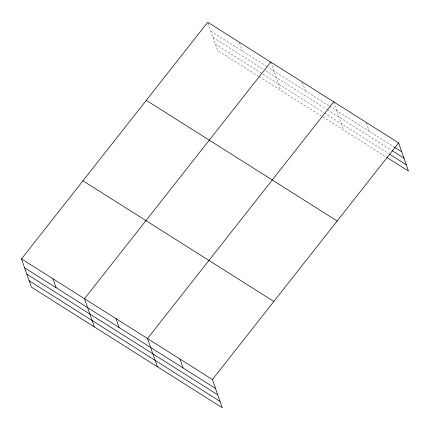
<?xml version="1.0" encoding="UTF-8"?>
<svg xmlns="http://www.w3.org/2000/svg" width="430" height="430" viewBox="0 0 430 430"><rect width="100%" height="100%" fill="white"/><g stroke="black" fill="none" stroke-linecap="round" stroke-linejoin="round"><path stroke-width="0.32" stroke-dasharray="2.15 1.61" d="M210.845 31.159L265.971 66M266.53 66.354L328.966 105.818M329.531 106.172L393.912 146.872M213.076 37.523L263.138 69.165M265.385 70.584L326.698 109.338M327.257 109.693L391.106 150.049M215.371 44.075L323.93 112.692M324.489 113.047L388.924 153.773M258.661 76.389L217.601 50.439L207.722 22.242M259.22 76.75L386.118 156.955M366.381 122.985L369.295 131.306M333.718 101.878L343.591 130.075M302.43 82.56L305.343 90.886M270.723 62.06L280.596 90.257M239.429 42.742L242.348 51.068"/><path stroke-width="0.64" d="M21.5 258.898L212.399 379.561L222.278 407.758L31.374 287.1L21.5 258.898L207.722 22.242L398.626 142.9L408.5 171.102L386.677 157.305M270.723 62.06L84.495 298.716L94.374 326.918M333.718 101.878L147.495 338.534L157.369 366.736M212.399 379.561L398.626 142.9M394.477 147.221L401.749 151.822M392.224 150.758L403.974 158.181M389.483 154.128L406.269 164.738M146.27 100.341L337.174 220.999M82.952 180.804L273.856 301.462M24.623 267.82L215.527 388.478M26.854 274.179L217.752 394.842M29.149 280.736L220.047 401.394M179.95 359.05L183.072 367.967M115.998 318.625L119.121 327.547M52.997 278.807L56.12 287.729"/></g></svg>
